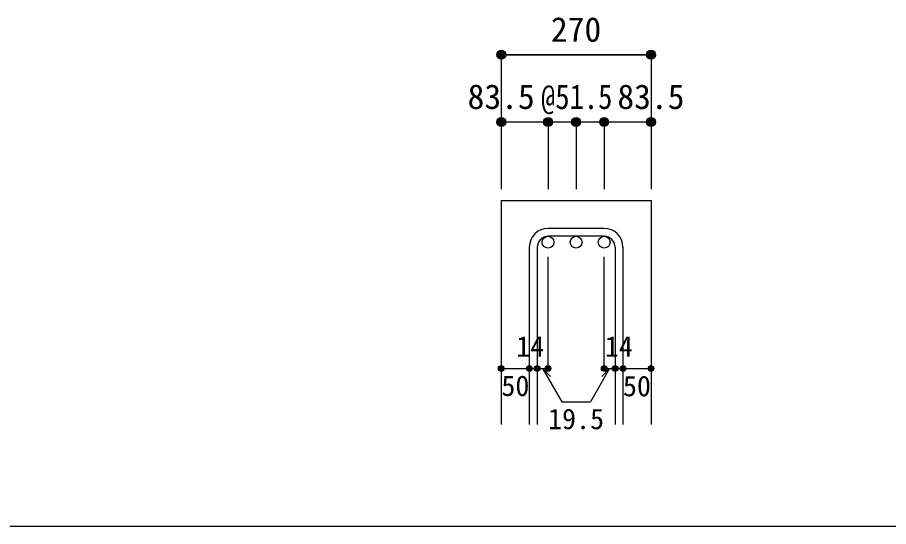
# Model space of a CAD drawing. Units: millimetres at full size, sheet at 1:20; details may follow other scales. Extents: x -3982 to 3969, y -2797 to 2801.
# Drawn here: x -628 to 925, y 2 to 911 of the extents above; entities that cross this region are included whole.
import ezdxf
from ezdxf.enums import TextEntityAlignment as Align

# ---------------------------------------------------------------- set-up
doc = ezdxf.new("R2010")
doc.units = ezdxf.units.MM
doc.header["$LTSCALE"] = 20
doc.header["$PDMODE"] = 32
doc.header["$PDSIZE"] = 10
for name, color, linetype in [('6-1_躯体線', 2, 'Continuous'), ('6-5_梁主筋', 7, 'Continuous'), ('6-6_S.T.P.', 7, 'Continuous'), ('6-D_寸法', 4, 'Continuous'), ('F-0_枠', 6, 'Continuous')]:
    doc.layers.add(name, color=color, linetype=linetype)
doc.styles.add('ＭＳ ゴシック', font='')
doc.styles.get('ＭＳ ゴシック').set_extended_font_data('MS Gothic')

msp = doc.modelspace()

# ---------------------------------------------------------------- linework, layer by layer
at = {"layer": '6-1_躯体線'}
for p, q in [((234.79, 584.12), (234.79, 184.12)), ((234.79, 584.12), (501.79, 584.12)), ((501.79, 584.12), (501.79, 184.12))]:
    msp.add_line(p, q, dxfattribs=at)
at = {"layer": '6-5_梁主筋', "color": 3}
for centre in [(318.29, 509.62), (368.29, 509.62), (418.29, 509.62)]:
    msp.add_circle(centre, 10.5, dxfattribs=at)
at = {"layer": '6-6_S.T.P.'}
for p, q in [((418.29, 534.12), (318.29, 534.12)), ((418.29, 520.12), (318.29, 520.12)), ((284.79, 500.62), (284.79, 184.12)), ((298.79, 500.62), (298.79, 184.12)), ((437.79, 500.62), (437.79, 184.12)), ((451.79, 500.62), (451.79, 184.12))]:
    msp.add_line(p, q, dxfattribs=at)
for centre, radius, start, end in [((318.29, 500.62), 33.5, 90, 180), ((418.29, 500.62), 33.5, 0, 90), ((318.29, 500.62), 19.5, 90, 180), ((418.29, 500.62), 19.5, 0, 90)]:
    msp.add_arc(centre, radius, start, end, dxfattribs=at)
at = {"layer": '6-D_寸法'}
for p, q in [((234.79, 844.12), (234.79, 724.12)), ((234.79, 844.12), (501.79, 844.12)), ((501.79, 844.12), (234.79, 844.12)), ((501.79, 844.12), (501.79, 724.12)), ((234.79, 724.12), (234.79, 604.12)), ((418.29, 724.12), (234.79, 724.12)), ((318.29, 724.12), (318.29, 604.12)), ((368.29, 724.12), (368.29, 604.12)), ((418.29, 724.12), (418.29, 604.12)), ((501.79, 724.12), (426.54, 724.12)), ((501.79, 724.12), (501.79, 604.12)), ((318.29, 284.12), (318.29, 483.45)), ((418.29, 284.12), (418.29, 483.45)), ((234.79, 284.12), (284.79, 284.12)), ((284.79, 284.12), (318.29, 284.12)), ((308.54, 284.12), (322.68, 269.98)), ((308.54, 284.12), (342.76, 224.85)), ((428.04, 284.12), (393.82, 224.85)), ((428.04, 284.12), (413.9, 269.98)), ((418.29, 284.12), (501.79, 284.12)), ((437.79, 284.12), (451.79, 284.12)), ((342.76, 224.85), (393.82, 224.85))]:
    msp.add_line(p, q, dxfattribs=at)
for centre, radius in [((234.79, 844.12), 8), ((234.79, 844.12), 7.2), ((234.79, 844.12), 6.4), ((234.79, 844.12), 5.6), ((234.79, 844.12), 4.8), ((234.79, 844.12), 4), ((234.79, 844.12), 3.2), ((234.79, 844.12), 2.4), ((234.79, 844.12), 1.6), ((234.79, 844.12), 0.8), ((501.79, 844.12), 8), ((501.79, 844.12), 7.2), ((501.79, 844.12), 6.4), ((501.79, 844.12), 5.6), ((501.79, 844.12), 4.8), ((501.79, 844.12), 4), ((501.79, 844.12), 3.2), ((501.79, 844.12), 2.4), ((501.79, 844.12), 1.6), ((501.79, 844.12), 0.8), ((234.79, 724.12), 8), ((234.79, 724.12), 7.2), ((234.79, 724.12), 6.4), ((318.29, 724.12), 8), ((318.29, 724.12), 7.2), ((318.29, 724.12), 6.4), ((368.29, 724.12), 8), ((368.29, 724.12), 7.2), ((368.29, 724.12), 6.4), ((418.29, 724.12), 8), ((418.29, 724.12), 7.2), ((418.29, 724.12), 6.4), ((501.79, 724.12), 8), ((501.79, 724.12), 7.2), ((501.79, 724.12), 6.4), ((234.79, 724.12), 5.6), ((234.79, 724.12), 4.8), ((234.79, 724.12), 4), ((234.79, 724.12), 3.2), ((234.79, 724.12), 2.4), ((234.79, 724.12), 1.6), ((234.79, 724.12), 0.8), ((318.29, 724.12), 5.6), ((318.29, 724.12), 4.8), ((318.29, 724.12), 4), ((318.29, 724.12), 3.2), ((318.29, 724.12), 2.4), ((318.29, 724.12), 1.6), ((318.29, 724.12), 0.8), ((368.29, 724.12), 5.6), ((368.29, 724.12), 4.8), ((368.29, 724.12), 4), ((368.29, 724.12), 3.2), ((368.29, 724.12), 2.4), ((368.29, 724.12), 1.6), ((368.29, 724.12), 0.8), ((418.29, 724.12), 5.6), ((418.29, 724.12), 4.8), ((418.29, 724.12), 4), ((418.29, 724.12), 3.2), ((418.29, 724.12), 2.4), ((418.29, 724.12), 1.6), ((418.29, 724.12), 0.8), ((501.79, 724.12), 5.6), ((501.79, 724.12), 4.8), ((501.79, 724.12), 4), ((501.79, 724.12), 3.2), ((501.79, 724.12), 2.4), ((501.79, 724.12), 1.6), ((501.79, 724.12), 0.8), ((234.79, 284.12), 4), ((234.79, 284.12), 3.6), ((234.79, 284.12), 3.2), ((234.79, 284.12), 2.8), ((234.79, 284.12), 2.4), ((234.79, 284.12), 2), ((234.79, 284.12), 1.6), ((234.79, 284.12), 1.2), ((234.79, 284.12), 0.8), ((234.79, 284.12), 0.4), ((284.79, 284.12), 4), ((284.79, 284.12), 3.6), ((284.79, 284.12), 3.2), ((284.79, 284.12), 2.8), ((284.79, 284.12), 2.4), ((284.79, 284.12), 2), ((284.79, 284.12), 1.6), ((284.79, 284.12), 1.2), ((284.79, 284.12), 0.8), ((284.79, 284.12), 0.4), ((298.79, 284.12), 4), ((298.79, 284.12), 3.6), ((298.79, 284.12), 3.2), ((298.79, 284.12), 2.8), ((298.79, 284.12), 2.4), ((298.79, 284.12), 2), ((298.79, 284.12), 1.6), ((298.79, 284.12), 1.2), ((298.79, 284.12), 0.8), ((298.79, 284.12), 0.4), ((318.29, 284.12), 4), ((318.29, 284.12), 3.6), ((318.29, 284.12), 3.2), ((318.29, 284.12), 2.8), ((318.29, 284.12), 2.4), ((318.29, 284.12), 2), ((318.29, 284.12), 1.6), ((318.29, 284.12), 1.2), ((318.29, 284.12), 0.8), ((318.29, 284.12), 0.4), ((418.29, 284.12), 4), ((418.29, 284.12), 3.6), ((418.29, 284.12), 3.2), ((418.29, 284.12), 2.8), ((418.29, 284.12), 2.4), ((418.29, 284.12), 2), ((418.29, 284.12), 1.6), ((418.29, 284.12), 1.2), ((418.29, 284.12), 0.8), ((418.29, 284.12), 0.4), ((437.79, 284.12), 4), ((437.79, 284.12), 3.6), ((437.79, 284.12), 3.2), ((437.79, 284.12), 2.8), ((437.79, 284.12), 2.4), ((437.79, 284.12), 2), ((437.79, 284.12), 1.6), ((437.79, 284.12), 1.2), ((437.79, 284.12), 0.8), ((437.79, 284.12), 0.4), ((451.79, 284.12), 4), ((451.79, 284.12), 3.6), ((451.79, 284.12), 3.2), ((451.79, 284.12), 2.8), ((451.79, 284.12), 2.4), ((451.79, 284.12), 2), ((451.79, 284.12), 1.6), ((451.79, 284.12), 1.2), ((451.79, 284.12), 0.8), ((451.79, 284.12), 0.4), ((501.79, 284.12), 4), ((501.79, 284.12), 3.6), ((501.79, 284.12), 3.2), ((501.79, 284.12), 2.8), ((501.79, 284.12), 2.4), ((501.79, 284.12), 2), ((501.79, 284.12), 1.6), ((501.79, 284.12), 1.2), ((501.79, 284.12), 0.8), ((501.79, 284.12), 0.4)]:
    msp.add_circle(centre, radius, dxfattribs=at)
at = {"layer": '6-D_寸法', "color": 7}
for p in [(234.79, 844.12), (501.79, 844.12), (234.79, 724.12), (318.29, 724.12), (368.29, 724.12), (418.29, 724.12), (501.79, 724.12), (234.79, 284.12), (284.79, 284.12), (298.79, 284.12), (318.29, 284.12), (418.29, 284.12), (437.79, 284.12), (451.79, 284.12), (501.79, 284.12)]:
    msp.add_point(p, dxfattribs=at)
at = {"layer": 'F-0_枠', "color": 2}
msp.add_line((2482.4, 1.97), (-3981.92, 1.97), dxfattribs=at)

# ---------------------------------------------------------------- texts
at = {"layer": '6-5_梁主筋', "color": 4, "style": 'ＭＳ ゴシック', "width": 0.85}
msp.add_text('@51.5', height=43.99, dxfattribs=at).set_placement((305.79, 734.12), align=Align.BOTTOM_LEFT)
at = {"layer": '6-D_寸法', "style": 'ＭＳ ゴシック'}
for s, height, p in [('270', 43.99, (323.29, 854.12)), ('83.5', 43.99, (174.79, 734.12)), ('83.5', 43.99, (441.79, 734.12)), ('14', 36.66, (261.48, 294.2)), ('14', 36.66, (419.4, 294.12)), ('50', 36.66, (235.04, 224.03)), ('50', 36.66, (451.78, 223.57)), ('19.5', 36.66, (318.29, 164.85))]:
    msp.add_text(s, height=height, dxfattribs=at).set_placement(p, align=Align.BOTTOM_LEFT)

doc.saveas('drawing.dxf')
